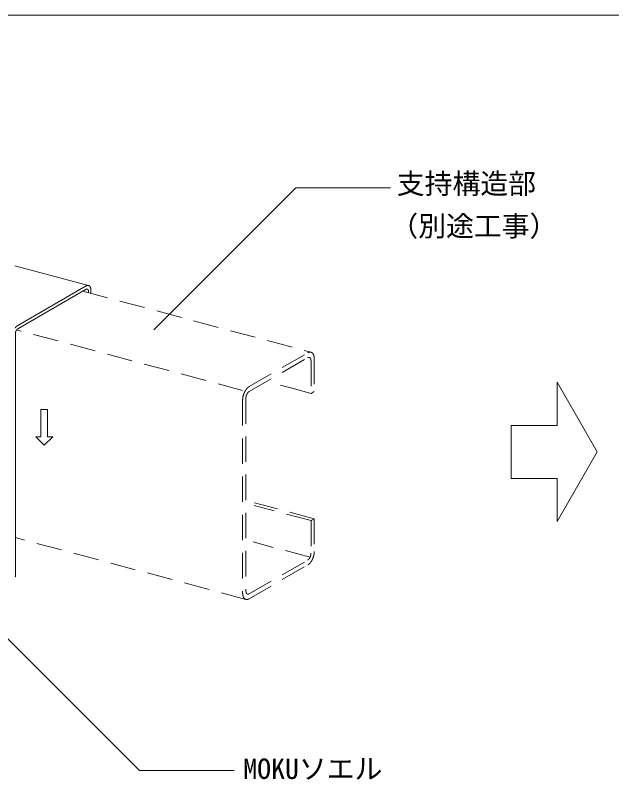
# Model space of a CAD drawing. Units: millimetres on the paper. Extents: x -205 to 205, y -143 to 143.
# Drawn here: x -27.19 to 0.92, y -8.15 to 27.89 of the extents above; entities that cross this region are included whole.
import ezdxf
from ezdxf.enums import TextEntityAlignment as Align

# ---------------------------------------------------------------- set-up
doc = ezdxf.new("R2010")
doc.units = ezdxf.units.MM
doc.linetypes.add('DASHED1', pattern=[1.8, 1.2, -0.6])
for name, color, linetype, lineweight in [('4-1_吊り材', 4, 'DASHED1', 18), ('4-6_文字__矢印', 7, 'Continuous', 18), ('4-9_躯体他', 4, 'DASHED1', 18), ('4-A_クリップ', 7, 'Continuous', 18), ('F-3_野縁', 3, 'Continuous', 18)]:
    doc.layers.add(name, color=color, linetype=linetype, lineweight=lineweight)
doc.styles.add('ＭＳ ゴシック', font='')
doc.styles.get('ＭＳ ゴシック').set_extended_font_data('MS Gothic')

msp = doc.modelspace()

# ---------------------------------------------------------------- linework, layer by layer
at = {"layer": '4-1_吊り材'}
for p, q in [((-23.996, 14.885), (-13.249, 12.005)), ((-16.161, 10.386), (-13.404, 11.977)), ((-14.033, 10.277), (-14.682, 10.45)), ((-13.249, 10.067), (-14.033, 10.277)), ((-16.471, 9.746), (-16.471, 0.666)), ((-13.249, 4.067), (-15.932, 4.785)), ((-13.094, 4.156), (-15.908, 4.91)), ((-16.314, 0.357), (-27.179, 3.268)), ((-13.294, 2.342), (-15.973, 3.06))]:
    msp.add_line(p, q, dxfattribs=at)
at = {"layer": '4-6_文字__矢印'}
for p, q in [((-1.654, 10.588), (-1.654, 8.557)), ((0.239, 7.309), (-1.654, 10.588)), ((-25.984, 9.311), (-25.664, 9.311)), ((-25.984, 8.017), (-25.984, 9.311)), ((-25.664, 8.017), (-25.664, 9.311)), ((-3.816, 6.061), (-3.816, 8.557)), ((-1.654, 8.557), (-3.816, 8.557)), ((-26.224, 8.017), (-25.984, 8.017)), ((-26.224, 8.017), (-25.824, 7.617)), ((-25.424, 8.017), (-25.824, 7.617)), ((-25.424, 8.017), (-25.664, 8.017)), ((0.239, 7.309), (-1.654, 4.03)), ((-1.654, 6.061), (-3.816, 6.061)), ((-1.654, 4.03), (-1.654, 6.061))]:
    msp.add_line(p, q, dxfattribs=at)
for points in [[(-9.507, 19.759), (-13.968, 19.759), (-20.66, 13.066)], [(-16.87, -7.719), (-21.331, -7.719), (-28.024, -1.026)]]:
    msp.add_lwpolyline(points, dxfattribs=at)
at = {"layer": '4-9_躯体他'}
for p, q in [((-16.471, 10.206), (-27.123, 13.06)), ((-16.161, 10.156), (-13.404, 11.747)), ((-13.249, 11.607), (-13.249, 10.067)), ((-13.094, 11.697), (-13.094, 10.156)), ((-13.249, 10.067), (-13.094, 10.156)), ((-16.316, 9.836), (-16.316, 0.756)), ((-13.249, 4.067), (-13.094, 4.156)), ((-13.249, 4.067), (-13.249, 2.527)), ((-13.094, 4.156), (-13.094, 2.616)), ((-16.161, 0.616), (-13.405, 2.207)), ((-16.161, 0.385), (-13.405, 1.977))]:
    msp.add_line(p, q, dxfattribs=at)
for centre, radius, start, end in [((-13.256, 11.72), 0.297, 114.2083, 120.0815), ((-13.275, 11.762), 0.251, 107.6446, 114.2144), ((-13.286, 11.797), 0.214, 100.3349, 107.6466), ((-13.291, 11.825), 0.186, 92.2913, 100.3297), ((-13.292, 11.845), 0.166, 83.6178, 92.2763), ((-13.291, 11.856), 0.155, 74.5273, 83.5931), ((-13.29, 11.858), 0.152, 65.3222, 74.4969), ((-13.292, 11.853), 0.158, 56.3325, 65.293), ((-13.3, 11.842), 0.172, 47.8397, 56.3108), ((-13.315, 11.825), 0.194, 40.0241, 47.8281), ((-13.339, 11.805), 0.225, 32.958, 40.0216), ((-13.373, 11.783), 0.265, 26.6301, 32.9617), ((-13.416, 11.761), 0.314, 20.979, 26.637), ((-13.33, 11.618), 0.148, 114.2083, 120.0815), ((-13.34, 11.639), 0.126, 107.6446, 114.2144), ((-13.345, 11.657), 0.107, 100.3349, 107.6466), ((-13.348, 11.671), 0.0928, 92.2913, 100.3297), ((-13.348, 11.681), 0.083, 83.6178, 92.2763), ((-13.348, 11.686), 0.0775, 74.5273, 83.5931), ((-13.347, 11.688), 0.0761, 65.3222, 74.4969), ((-13.349, 11.685), 0.0788, 56.3325, 65.293), ((-13.352, 11.679), 0.0858, 47.8397, 56.3108), ((-13.36, 11.671), 0.097, 40.0241, 47.8281), ((-13.372, 11.661), 0.113, 32.958, 40.0216), ((-13.389, 11.65), 0.133, 26.6301, 32.9617), ((-13.411, 11.639), 0.157, 20.979, 26.637), ((-13.437, 11.629), 0.185, 15.9216, 20.9871), ((-13.467, 11.62), 0.217, 11.3701, 15.9296), ((-13.501, 11.614), 0.251, 7.2418, 11.3774), ((-13.536, 11.609), 0.287, 3.4628, 7.2482), ((-13.572, 11.607), 0.323, 359.9688, 3.4684), ((-13.469, 11.741), 0.371, 15.9216, 20.9871), ((-13.53, 11.724), 0.434, 11.3701, 15.9296), ((-13.597, 11.71), 0.503, 7.2418, 11.3774), ((-13.668, 11.701), 0.574, 3.4628, 7.2482), ((-13.74, 11.697), 0.646, 359.9688, 3.4684), ((-15.566, 9.728), 0.906, 154.0902, 156.8823), ((-15.6, 9.745), 0.868, 151.22, 154.0933), ((-15.644, 9.769), 0.818, 148.2347, 151.2234), ((-15.694, 9.8), 0.759, 145.0959, 148.2385), ((-15.748, 9.838), 0.692, 141.7603, 145.1003), ((-15.804, 9.882), 0.622, 138.1774, 141.7653), ((-15.857, 9.93), 0.55, 134.2893, 138.1833), ((-15.906, 9.98), 0.479, 130.0284, 134.296), ((-15.954, 9.882), 0.346, 141.7603, 145.1003), ((-15.982, 9.904), 0.311, 138.1774, 141.7653), ((-15.949, 10.032), 0.412, 125.318, 130.036), ((-16.009, 9.928), 0.275, 134.2893, 138.1833), ((-16.034, 9.953), 0.24, 130.0284, 134.296), ((-15.985, 10.082), 0.351, 120.0736, 125.3261), ((-16.055, 9.979), 0.206, 125.318, 130.036), ((-16.073, 10.004), 0.176, 120.0736, 125.3261), ((-15.756, 9.746), 0.715, 176.7043, 179.9736), ((-15.692, 9.742), 0.779, 173.6215, 176.7084), ((-15.636, 9.736), 0.836, 170.6788, 173.6251), ((-15.591, 9.729), 0.882, 167.8394, 170.6821), ((-15.558, 9.722), 0.916, 165.07, 167.8424), ((-15.539, 9.717), 0.935, 162.3399, 165.0728), ((-15.534, 9.715), 0.94, 159.6194, 162.3426), ((-15.543, 9.719), 0.93, 156.8795, 159.6222), ((-15.927, 9.834), 0.39, 173.6215, 176.7084), ((-15.959, 9.836), 0.357, 176.7043, 179.9736), ((-15.898, 9.831), 0.418, 170.6788, 173.6251), ((-15.876, 9.827), 0.441, 167.8394, 170.6821), ((-15.859, 9.824), 0.458, 165.07, 167.8424), ((-15.85, 9.821), 0.468, 162.3399, 165.0728), ((-15.847, 9.82), 0.47, 159.6194, 162.3426), ((-15.852, 9.822), 0.465, 156.8795, 159.6222), ((-15.863, 9.827), 0.453, 154.0902, 156.8823), ((-15.88, 9.835), 0.434, 151.22, 154.0933), ((-15.902, 9.847), 0.409, 148.2347, 151.2234), ((-15.927, 9.863), 0.379, 145.0959, 148.2385), ((-13.607, 2.527), 0.357, 356.7043, 359.9736), ((-13.929, 2.627), 0.836, 350.6788, 353.6251), ((-13.873, 2.62), 0.779, 353.6215, 356.7085), ((-13.809, 2.617), 0.715, 356.7043, 359.9736), ((-13.493, 2.359), 0.176, 300.0736, 305.3261), ((-13.51, 2.384), 0.206, 305.318, 310.036), ((-13.532, 2.41), 0.24, 310.0284, 314.296), ((-13.557, 2.435), 0.275, 314.2893, 318.1833), ((-13.583, 2.459), 0.311, 318.1774, 321.7653), ((-13.611, 2.481), 0.346, 321.7602, 325.1003), ((-13.638, 2.5), 0.379, 325.096, 328.2385), ((-13.663, 2.515), 0.409, 328.2347, 331.2234), ((-13.685, 2.527), 0.434, 331.22, 334.0933), ((-13.702, 2.536), 0.453, 334.0902, 336.8823), ((-13.714, 2.54), 0.465, 336.8795, 339.6222), ((-13.718, 2.542), 0.47, 339.6194, 342.3426), ((-13.716, 2.542), 0.468, 342.3399, 345.0729), ((-13.706, 2.539), 0.458, 345.07, 347.8424), ((-13.69, 2.535), 0.441, 347.8394, 350.6821), ((-13.667, 2.532), 0.418, 350.6788, 353.6251), ((-13.639, 2.529), 0.39, 353.6215, 356.7085), ((-13.872, 2.562), 0.759, 325.096, 328.2385), ((-13.922, 2.594), 0.818, 328.2347, 331.2234), ((-13.966, 2.618), 0.868, 331.22, 334.0933), ((-14, 2.634), 0.906, 334.0902, 336.8823), ((-14.022, 2.644), 0.93, 336.8795, 339.6222), ((-14.032, 2.648), 0.94, 339.6194, 342.3426), ((-14.027, 2.646), 0.935, 342.3399, 345.0729), ((-14.008, 2.641), 0.916, 345.07, 347.8424), ((-13.975, 2.634), 0.882, 347.8394, 350.6821), ((-13.581, 2.281), 0.351, 300.0736, 305.3261), ((-13.616, 2.331), 0.412, 305.318, 310.036), ((-13.659, 2.382), 0.479, 310.0284, 314.296), ((-13.708, 2.433), 0.55, 314.2893, 318.1833), ((-13.762, 2.481), 0.622, 318.1774, 321.7653), ((-13.817, 2.524), 0.692, 321.7602, 325.1003), ((-15.993, 0.756), 0.323, 179.9688, 183.4684), ((-16.029, 0.754), 0.287, 183.4628, 187.2482), ((-15.826, 0.666), 0.646, 179.9688, 183.4684), ((-15.897, 0.662), 0.574, 183.4628, 187.2482), ((-15.968, 0.653), 0.503, 187.2418, 191.3774), ((-16.035, 0.639), 0.434, 191.3701, 195.9296), ((-16.096, 0.622), 0.371, 195.9216, 200.9871), ((-16.149, 0.601), 0.314, 200.979, 206.637), ((-16.193, 0.579), 0.265, 206.6301, 212.9617), ((-16.226, 0.557), 0.225, 212.958, 220.0216), ((-16.25, 0.537), 0.194, 220.0241, 227.8281), ((-16.265, 0.521), 0.172, 227.8397, 236.3108), ((-16.273, 0.509), 0.158, 236.3325, 245.2929), ((-16.275, 0.504), 0.152, 245.3222, 254.4969), ((-16.064, 0.749), 0.251, 187.2418, 191.3774), ((-16.098, 0.742), 0.217, 191.3701, 195.9296), ((-16.128, 0.734), 0.185, 195.9216, 200.9871), ((-16.155, 0.723), 0.157, 200.979, 206.637), ((-16.177, 0.713), 0.133, 206.6301, 212.9617), ((-16.194, 0.702), 0.113, 212.958, 220.0216), ((-16.205, 0.692), 0.097, 220.0241, 227.8281), ((-16.213, 0.683), 0.0858, 227.8397, 236.3108), ((-16.217, 0.678), 0.0788, 236.3325, 245.2929), ((-16.218, 0.675), 0.0761, 245.3222, 254.4969), ((-16.28, 0.565), 0.214, 280.3349, 287.6466), ((-16.218, 0.676), 0.0775, 254.5273, 263.5931), ((-16.217, 0.682), 0.083, 263.6178, 272.2763), ((-16.291, 0.601), 0.251, 287.6446, 294.2144), ((-16.218, 0.692), 0.0928, 272.2913, 280.3297), ((-16.22, 0.706), 0.107, 280.3349, 287.6466), ((-16.226, 0.723), 0.126, 287.6446, 294.2144), ((-16.31, 0.643), 0.297, 294.2083, 300.0815), ((-16.235, 0.744), 0.148, 294.2083, 300.0815), ((-16.275, 0.507), 0.155, 254.5273, 263.5931), ((-16.274, 0.518), 0.166, 263.6178, 272.2763), ((-16.274, 0.538), 0.186, 272.2913, 280.3297)]:
    msp.add_arc(centre, radius, start, end, dxfattribs=at)
at = {"layer": '4-A_クリップ'}
for p, q in [((-23.735, 15.153), (-27.213, 16.085)), ((-27.071, 13.269), (-23.842, 15.134)), ((-23.842, 14.974), (-27.071, 13.109)), ((-23.734, 14.876), (-23.734, 14.814)), ((-23.626, 14.938), (-23.626, 14.785)), ((-27.179, 12.887), (-27.179, 1.427)), ((-27.179, 1.427), (-27.189, 1.421))]:
    msp.add_line(p, q, dxfattribs=at)
for centre, radius, start, end in [((-23.734, 14.947), 0.215, 117.1651, 120.0199), ((-23.742, 14.962), 0.198, 114.1458, 117.166), ((-23.749, 14.977), 0.182, 110.9519, 114.1466), ((-23.754, 14.991), 0.168, 107.5762, 110.9525), ((-23.758, 15.003), 0.155, 104.0141, 107.5765), ((-23.761, 15.014), 0.143, 100.2649, 104.014), ((-23.762, 15.024), 0.133, 96.3327, 100.2643), ((-23.763, 15.032), 0.125, 92.2272, 96.3314), ((-23.764, 15.039), 0.118, 87.9649, 92.2253), ((-23.763, 15.044), 0.113, 83.5693, 87.9624), ((-23.763, 15.048), 0.109, 79.0704, 83.5662), ((-23.763, 15.05), 0.107, 74.504, 79.0668), ((-23.762, 15.051), 0.106, 69.9098, 74.5001), ((-23.763, 15.051), 0.106, 65.3292, 69.9059), ((-23.763, 15.049), 0.108, 60.803, 65.3256), ((-23.765, 15.046), 0.112, 56.3684, 60.7997), ((-23.768, 15.042), 0.116, 52.0577, 56.3657), ((-23.788, 14.88), 0.108, 117.1651, 120.0199), ((-23.792, 14.888), 0.099, 114.1458, 117.166), ((-23.796, 14.895), 0.091, 110.9519, 114.1466), ((-23.798, 14.902), 0.0838, 107.5762, 110.9525), ((-23.8, 14.908), 0.0773, 104.0141, 107.5765), ((-23.801, 14.914), 0.0716, 100.2649, 104.014), ((-23.802, 14.919), 0.0667, 96.3327, 100.2643), ((-23.803, 14.923), 0.0625, 92.2272, 96.3314), ((-23.803, 14.926), 0.0591, 87.9649, 92.2253), ((-23.803, 14.929), 0.0565, 83.5693, 87.9624), ((-23.803, 14.931), 0.0545, 79.0704, 83.5662), ((-23.802, 14.932), 0.0533, 74.504, 79.0668), ((-23.802, 14.932), 0.0529, 69.9098, 74.5001), ((-23.802, 14.932), 0.0531, 65.3292, 69.9059), ((-23.803, 14.931), 0.0541, 60.803, 65.3256), ((-23.804, 14.93), 0.0557, 56.3684, 60.7997), ((-23.805, 14.928), 0.0581, 52.0577, 56.3657), ((-23.807, 14.925), 0.0613, 47.8966, 52.0556), ((-23.809, 14.922), 0.0652, 43.904, 47.8952), ((-23.813, 14.919), 0.0699, 40.092, 43.9032), ((-23.817, 14.916), 0.0753, 36.4664, 40.0917), ((-23.822, 14.912), 0.0815, 33.028, 36.4665), ((-23.828, 14.908), 0.0885, 29.7734, 33.0285), ((-23.835, 14.904), 0.0963, 26.6961, 29.7741), ((-23.842, 14.9), 0.105, 23.7877, 26.697), ((-23.851, 14.897), 0.114, 21.0381, 23.7887), ((-23.86, 14.893), 0.124, 18.4367, 21.0391), ((-23.87, 14.89), 0.134, 15.9726, 18.4377), ((-23.88, 14.887), 0.145, 13.6348, 15.9735), ((-23.892, 14.884), 0.157, 11.4131, 13.6358), ((-23.903, 14.882), 0.169, 9.2971, 11.414), ((-23.915, 14.88), 0.181, 7.2775, 9.298), ((-23.928, 14.878), 0.193, 5.3452, 7.2783), ((-23.94, 14.877), 0.206, 3.4921, 5.346), ((-23.953, 14.876), 0.218, 1.7102, 3.4928), ((-23.965, 14.876), 0.231, 359.9925, 1.7109), ((-23.772, 15.037), 0.123, 47.8966, 52.0556), ((-23.777, 15.031), 0.13, 43.904, 47.8952), ((-23.784, 15.025), 0.14, 40.092, 43.9032), ((-23.792, 15.018), 0.151, 36.4664, 40.0917), ((-23.802, 15.01), 0.163, 33.028, 36.4665), ((-23.814, 15.003), 0.177, 29.7734, 33.0285), ((-23.827, 14.995), 0.193, 26.6961, 29.7741), ((-23.842, 14.987), 0.209, 23.7877, 26.697), ((-23.859, 14.98), 0.228, 21.0381, 23.7887), ((-23.877, 14.973), 0.248, 18.4367, 21.0391), ((-23.897, 14.966), 0.269, 15.9726, 18.4377), ((-23.919, 14.96), 0.291, 13.6348, 15.9735), ((-23.941, 14.955), 0.314, 11.4131, 13.6358), ((-23.964, 14.95), 0.338, 9.2971, 11.414), ((-23.988, 14.946), 0.362, 7.2775, 9.298), ((-24.013, 14.943), 0.387, 5.3452, 7.2783), ((-24.038, 14.941), 0.412, 3.4921, 5.346), ((-24.063, 14.939), 0.437, 1.7102, 3.4928), ((-24.088, 14.938), 0.462, 359.9925, 1.7109), ((-26.755, 12.868), 0.517, 145.0793, 146.673), ((-26.774, 12.881), 0.494, 143.4369, 145.0799), ((-26.794, 12.896), 0.47, 141.7392, 143.4375), ((-26.854, 12.876), 0.326, 162.342, 163.7058), ((-26.853, 12.876), 0.327, 160.981, 162.3423), ((-26.813, 12.911), 0.445, 139.9797, 141.7398), ((-26.853, 12.876), 0.327, 159.6188, 160.9813), ((-26.855, 12.877), 0.325, 158.2517, 159.6191), ((-26.858, 12.878), 0.322, 156.8761, 158.2521), ((-26.832, 12.927), 0.42, 138.1513, 139.9803), ((-26.862, 12.88), 0.318, 155.4881, 156.8765), ((-26.867, 12.882), 0.312, 154.0839, 155.4885), ((-26.873, 12.885), 0.306, 152.6595, 154.0843), ((-26.851, 12.944), 0.395, 136.2465, 138.152), ((-26.879, 12.888), 0.298, 151.2107, 152.6599), ((-26.887, 12.892), 0.289, 149.733, 151.2111), ((-26.895, 12.897), 0.28, 148.2219, 149.7335), ((-26.869, 12.961), 0.37, 134.2572, 136.2473), ((-26.904, 12.903), 0.269, 146.6724, 148.2224), ((-26.913, 12.909), 0.258, 145.0793, 146.673), ((-26.886, 12.979), 0.346, 132.1746, 134.258), ((-26.923, 12.915), 0.247, 143.4369, 145.0799), ((-26.932, 12.923), 0.235, 141.7392, 143.4375), ((-26.902, 12.996), 0.322, 129.9895, 132.1755), ((-26.942, 12.93), 0.223, 139.9797, 141.7398), ((-26.952, 12.938), 0.21, 138.1513, 139.9803), ((-26.917, 13.014), 0.298, 127.6919, 129.9904), ((-26.961, 12.946), 0.198, 136.2465, 138.152), ((-26.97, 12.955), 0.185, 134.2572, 136.2473), ((-26.931, 13.032), 0.276, 125.2714, 127.6928), ((-26.978, 12.964), 0.173, 132.1746, 134.258), ((-26.986, 12.973), 0.161, 129.9895, 132.1755), ((-26.943, 13.049), 0.255, 122.7174, 125.2725), ((-26.994, 12.982), 0.149, 127.6919, 129.9904), ((-27.001, 12.991), 0.138, 125.2714, 127.6928), ((-26.954, 13.066), 0.234, 120.0189, 122.7184), ((-27.007, 12.999), 0.127, 122.7174, 125.2725), ((-27.012, 13.008), 0.117, 120.0189, 122.7184), ((-26.925, 12.887), 0.255, 176.7232, 178.3328), ((-26.936, 12.887), 0.243, 178.3322, 179.9931), ((-26.903, 12.885), 0.276, 173.6363, 175.1602), ((-26.913, 12.886), 0.266, 175.1597, 176.7237), ((-26.893, 12.884), 0.286, 172.148, 173.6367), ((-26.884, 12.883), 0.295, 170.6899, 172.1484), ((-26.876, 12.881), 0.303, 169.2578, 170.6903), ((-26.869, 12.88), 0.31, 167.8473, 169.2582), ((-26.864, 12.879), 0.316, 166.4543, 167.8477), ((-26.859, 12.878), 0.321, 165.075, 166.4547), ((-26.856, 12.877), 0.324, 163.7054, 165.0753)]:
    msp.add_arc(centre, radius, start, end, dxfattribs=at)
at = {"layer": 'F-3_野縁'}
msp.add_line((-45.25, 27.889), (191, 27.889), dxfattribs=at)

# ---------------------------------------------------------------- texts
at = {"layer": '4-6_文字__矢印', "style": 'ＭＳ ゴシック'}
for s, p in [('支持構造部', (-9.206, 19.184)), ('（別途工事）', (-9.507, 17.184)), ('MOKUソエル', (-16.439, -8.399))]:
    msp.add_text(s, height=0.9622, dxfattribs=at).set_placement(p, align=Align.BOTTOM_LEFT)

doc.saveas('drawing.dxf')
